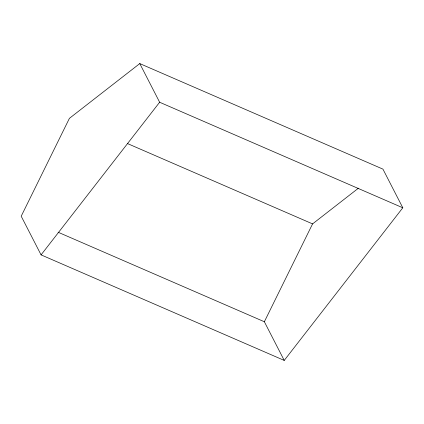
<?xml version="1.0" encoding="UTF-8"?>
<svg xmlns="http://www.w3.org/2000/svg" width="424" height="424" viewBox="0 0 424 424"><rect width="100%" height="100%" fill="white"/><g stroke="black" fill="none" stroke-linecap="round" stroke-linejoin="round"><path stroke-width="0.64" d="M284.228 360.416L41.07 254.877L21.2 216.214L69.414 118.354L139.772 63.584L382.93 169.123L402.8 207.787L284.228 360.416L264.359 321.752L312.573 223.893L358.434 188.192M41.07 254.877L159.641 102.248L139.772 63.584M159.641 102.248L402.8 207.787M127.624 143.619L312.573 223.893M58.099 232.23L264.359 321.752"/></g></svg>
